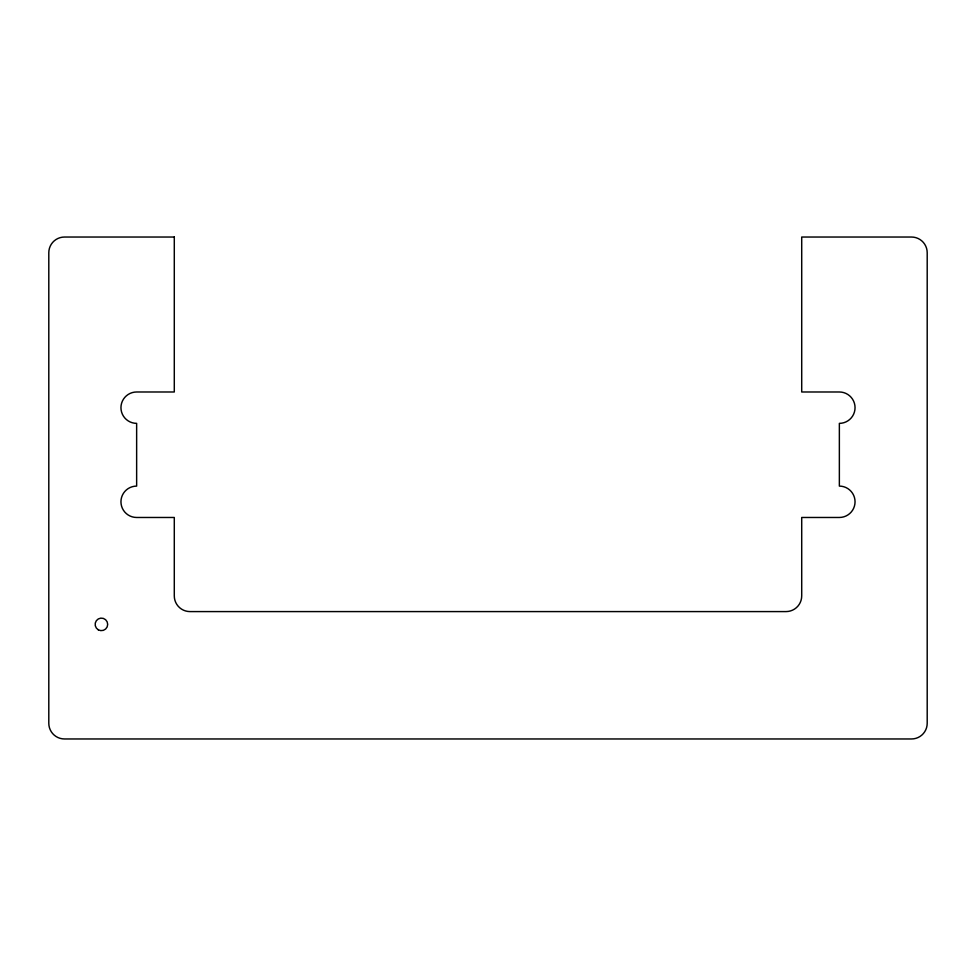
<?xml version="1.0" encoding="UTF-8"?>
<svg xmlns="http://www.w3.org/2000/svg" width="976" height="976" viewBox="0 0 976 976"><rect width="100%" height="100%" fill="white"/><g stroke="black" fill="none" stroke-linecap="round" stroke-linejoin="round"><path stroke-width="1.46" d="M174.289 237.034L64.489 237.034A15.689 15.689 0 0 0 48.8 252.711L48.8 723.289A15.689 15.689 0 0 0 64.489 738.966L911.511 738.966A15.689 15.689 0 0 0 927.2 723.289L927.2 252.711A15.689 15.689 0 0 0 911.511 237.034L801.711 237.034L801.711 391.986L839.36 391.986A15.689 15.689 0 0 1 855.049 407.675A15.689 15.689 0 0 1 839.36 423.364L839.36 486.097A15.689 15.689 0 0 1 855.049 501.786A15.689 15.689 0 0 1 839.36 517.475L801.711 517.475L801.711 595.897A15.689 15.689 0 0 1 786.034 611.586L189.966 611.586A15.689 15.689 0 0 1 174.289 595.897L174.289 517.475L136.64 517.475A15.689 15.689 0 0 1 120.951 501.786A15.689 15.689 0 0 1 136.64 486.097L136.64 423.364A15.689 15.689 0 0 1 120.951 407.675A15.689 15.689 0 0 1 136.64 391.986L174.289 391.986L174.289 237.034M98.283 629.813A6.271 6.271 0 0 0 107.689 624.372A6.271 6.271 0 0 0 98.283 618.943A6.271 6.271 0 0 0 98.283 629.813"/></g></svg>
